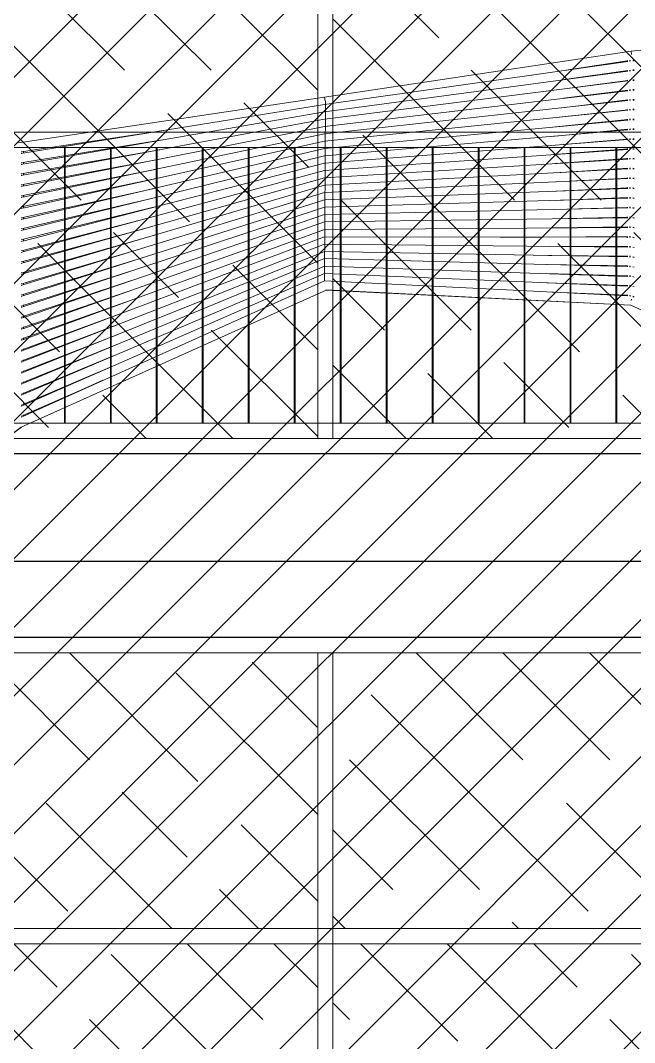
# Model space of a CAD drawing. Header units: millimetres. Extents: x 886808 to 1650903, y -1008069 to 230892.
# Drawn here: x 1028527 to 1030531, y -356932 to -353595 of the extents above; entities that cross this region are included whole.
import ezdxf

# ---------------------------------------------------------------- set-up
doc = ezdxf.new("R2010")
doc.units = ezdxf.units.MM
doc.linetypes.add('ACAD_ISO07W100', pattern=[3, 0, -3])
doc.linetypes.add('CENTER', pattern=[2, 1.25, -0.25, 0.25, -0.25])
doc.layers.get('0').update_dxf_attribs({"lineweight": 0})
for name, color, linetype, lineweight in [('0.NETMANHNHAT-0.05', 251, 'Continuous', 0), ('03- Net Cua- 153', 153, 'Continuous', 9), ('8l NET TO', 8, 'Continuous', 9), ('A-Wall', 113, 'Continuous', 30), ('A_Dim', 8, 'Continuous', 5), ('M-HVAC-CDFF', 50, 'Continuous', 5)]:
    doc.layers.add(name, color=color, linetype=linetype, lineweight=lineweight)

# ---------------------------------------------------------------- blocks, each defined once
blk = doc.blocks.new('Air Terminals 4 - Air Terminals 4-6275953-MẶT ĐỨNG TRỤC A-H')
at = {"layer": 'M-HVAC-CDFF'}
for p, q in [((1200, 4200), (26700, 4200)), ((26700, 4150), (1200, 4150))]:
    blk.add_line(p, q, dxfattribs=at)
blk = doc.blocks.new('A$C62D649C3')
at = {"transparency": 33554636}
for p, q in [((15298.6, 5964.9), (16298.6, 6064.9)), ((14297.8, 5814.8), (15297.8, 5964.8)), ((15298.2, 5964.9), (15297.8, 5964.8)), ((15299.6, 5953.4), (15297.8, 5964.8)), ((15298.6, 5964.9), (15298.2, 5964.9)), ((15298.6, 5964.8), (15298.2, 5964.8)), ((15298.6, 5964.9), (15298.6, 5964.8)), ((15299.7, 5953.5), (15298.6, 5964.8)), ((14297.8, 5790.8), (15287.1, 5931.3)), ((15085.4, 5902.6), (15285.1, 5932.6)), ((15285.1, 5932.6), (15285.1, 5933.3)), ((15285.1, 5932.6), (15287.1, 5932.9)), ((15285.1, 5931), (15285.1, 5932.6)), ((15292.6, 5933.7), (15296.2, 5934.2)), ((15292.6, 5932), (15296.2, 5932.6)), ((15303.9, 5935.3), (15307.6, 5935.7)), ((15303.9, 5933.3), (15307.6, 5933.6)), ((15287.1, 5899.4), (14297.8, 5766.8)), ((15080.5, 5871.7), (15287.1, 5901)), ((15285.1, 5900.8), (15285.1, 5901.5)), ((15285.1, 5899.1), (15285.1, 5900.8)), ((15292.6, 5901.8), (15296.2, 5902.3)), ((15296.2, 5900.6), (15292.6, 5900.1)), ((15303.9, 5903.3), (15307.6, 5903.6)), ((15307.6, 5901.4), (15303.9, 5901.2)), ((14297.8, 5742.8), (15287.1, 5867.5)), ((15287.1, 5869.1), (15080.9, 5841.5)), ((15285.1, 5868.9), (15285.1, 5869.6)), ((15285.1, 5867.2), (15285.1, 5868.9)), ((15296.2, 5870.4), (15292.6, 5869.9)), ((15292.6, 5868.2), (15296.2, 5868.6)), ((15307.6, 5871.4), (15303.9, 5871.2)), ((15303.9, 5869.1), (15307.6, 5869.3)), ((14297.8, 5814.8), (13298.6, 5664.9)), ((14297.7, 5718.8), (15287.1, 5835.6)), ((14299.7, 5802.8), (14297.8, 5814.8)), ((15077.4, 5810.8), (15287.1, 5837.2)), ((15285.1, 5837), (15285.1, 5837.8)), ((15285.1, 5835.3), (15285.1, 5837)), ((15292.6, 5837.9), (15296.2, 5838.4)), ((15292.6, 5836.2), (15296.2, 5836.6)), ((15303.9, 5839.1), (15307.6, 5839.2)), ((15303.9, 5837), (15307.6, 5837.1)), ((15303.9, 5807), (15307.6, 5807.1)), ((13313.1, 5631.3), (14297.8, 5790.8)), ((14300.1, 5802.8), (14297.3, 5215.2)), ((14297.7, 5694.8), (15287.1, 5803.6)), ((14299.2, 5802.8), (14300.1, 5802.8)), ((15063.1, 5748.9), (15287.1, 5773.5)), ((15071.7, 5780), (15287.1, 5805.4)), ((15285.1, 5805.1), (15285.1, 5805.9)), ((15285.1, 5803.4), (15285.1, 5805.1)), ((15285.1, 5773.3), (15285.1, 5774)), ((15292.6, 5806), (15296.2, 5806.4)), ((15292.6, 5804.2), (15296.2, 5804.6)), ((15292.6, 5774.1), (15296.2, 5774.5)), ((15303.9, 5804.9), (15307.6, 5804.9)), ((15303.9, 5775), (15307.6, 5774.9)), ((14297.8, 5766.8), (13313.1, 5595.5)), ((13313.1, 5559.7), (14297.8, 5742.8)), ((14297.7, 5670.8), (15287.1, 5771.7)), ((15051.6, 5717.6), (15287.1, 5741.6)), ((15285.1, 5771.5), (15285.1, 5773.3)), ((15285.1, 5741.4), (15285.1, 5742.2)), ((15285.1, 5739.6), (15285.1, 5741.4)), ((15292.6, 5772.3), (15296.2, 5772.6)), ((15292.6, 5742.2), (15296.2, 5742.6)), ((15292.6, 5740.3), (15296.2, 5740.6)), ((15303.9, 5772.8), (15307.6, 5772.7)), ((15303.9, 5742.9), (15307.6, 5742.8)), ((15303.9, 5740.7), (15307.6, 5740.5)), ((13313.1, 5523.9), (14297.7, 5718.8)), ((14297.6, 5646.8), (15287.1, 5739.8)), ((14297.7, 5622.7), (15287.1, 5707.8)), ((15039.2, 5686.5), (15287.1, 5709.8)), ((15285.1, 5709.6), (15285.1, 5710.3)), ((15285.1, 5707.6), (15285.1, 5709.6)), ((15292.6, 5710.3), (15296.2, 5710.7)), ((15292.6, 5708.3), (15296.2, 5708.6)), ((15303.9, 5710.8), (15307.6, 5710.7)), ((15303.9, 5708.6), (15307.6, 5708.4)), ((13313.1, 5488), (14297.7, 5694.8)), ((13313.1, 5600.9), (13768.4, 5674.7)), ((13315.1, 5637.1), (13772.8, 5705.7)), ((14297.6, 5598.8), (15287.1, 5676)), ((15037.7, 5656.5), (15285.1, 5677.8)), ((15285.1, 5677.8), (15285.1, 5678.5)), ((15285.1, 5677.8), (15287.1, 5678)), ((15285.1, 5675.8), (15285.1, 5677.8)), ((15292.6, 5678.4), (15296.2, 5678.7)), ((15292.6, 5676.4), (15296.2, 5676.7)), ((15303.9, 5678.8), (15307.6, 5678.5)), ((15303.9, 5676.6), (15307.6, 5676.2)), ((13313.1, 5452.2), (14297.7, 5670.8)), ((13313.1, 5416.4), (14297.6, 5646.8)), ((13760.4, 5642.9), (13313.1, 5565)), ((14297.6, 5574.8), (15287.1, 5644.1)), ((15045.2, 5627.2), (15287.1, 5646)), ((15285.1, 5645.9), (15285.1, 5646.7)), ((15285.1, 5643.9), (15285.1, 5645.9)), ((15292.6, 5646.4), (15296.2, 5646.7)), ((15292.6, 5644.5), (15296.2, 5644.7)), ((15303.9, 5646.6), (15307.6, 5646.3)), ((15303.9, 5644.6), (15307.6, 5644.2)), ((13307.6, 5636), (13310.7, 5636.4)), ((13307.6, 5630.4), (13310.7, 5630.9)), ((13313.1, 5636.8), (13315.1, 5637.1)), ((13313.1, 5380.5), (14297.7, 5622.7)), ((13313.1, 5529.2), (13754.7, 5611.3)), ((13315.1, 5637.1), (13315.1, 5637.8)), ((13315.1, 5631.6), (13315.1, 5637.1)), ((14297.6, 5550.9), (15287.1, 5612.2)), ((15050.3, 5597.5), (15287.1, 5614.1)), ((15285.1, 5614), (15285.1, 5614.8)), ((15285.1, 5612.1), (15285.1, 5614)), ((15292.6, 5614.5), (15296.2, 5614.7)), ((15292.6, 5612.5), (15296.2, 5612.8)), ((15303.9, 5614.5), (15307.6, 5614)), ((15303.9, 5612.6), (15307.6, 5612.1)), ((13307.6, 5600.1), (13310.7, 5600.6)), ((13310.7, 5595.1), (13307.6, 5594.5)), ((13313.1, 5344.8), (14297.6, 5598.8)), ((13313.1, 5493.3), (13750.3, 5579.9)), ((13313.1, 5309), (14297.6, 5574.8)), ((13315.1, 5601.3), (13315.1, 5602)), ((13315.1, 5595.8), (13315.1, 5601.3)), ((14297.5, 5526.9), (15287.1, 5580.3)), ((15053, 5567.7), (15287.1, 5582.2)), ((15285.1, 5582.1), (15285.1, 5582.9)), ((15285.1, 5580.2), (15285.1, 5582.1)), ((15292.6, 5582.5), (15296.2, 5582.8)), ((15292.6, 5580.6), (15296.2, 5580.8)), ((15303.9, 5582.3), (15307.6, 5581.8)), ((15303.9, 5580.6), (15307.6, 5580)), ((13310.7, 5564.6), (13307.6, 5564.1)), ((13307.6, 5558.7), (13310.7, 5559.2)), ((13313.1, 5273.2), (14297.6, 5550.9)), ((13313.1, 5457.4), (13747.6, 5548.7)), ((13315.1, 5565.4), (13315.1, 5566.1)), ((13315.1, 5560), (13315.1, 5565.4)), ((14297.5, 5502.9), (15287.1, 5548.4)), ((15053.9, 5537.7), (15287.1, 5550.3)), ((15285.1, 5550.2), (15285.1, 5551.1)), ((15285.1, 5548.3), (15285.1, 5550.2)), ((15292.6, 5550.6), (15296.2, 5550.8)), ((15292.6, 5548.7), (15296.2, 5548.8)), ((15303.9, 5550.2), (15307.6, 5549.6)), ((15303.9, 5548.5), (15307.6, 5547.9)), ((13307.6, 5528.1), (13310.7, 5528.7)), ((13307.6, 5522.8), (13310.7, 5523.4)), ((13313.1, 5237.4), (14297.5, 5526.9)), ((13313.1, 5421.6), (13746.7, 5517.8)), ((13315.1, 5529.5), (13315.1, 5530.3)), ((13315.1, 5524.3), (13315.1, 5529.5)), ((14297.5, 5478.9), (15287.1, 5516.5)), ((15053.2, 5507.6), (15287.1, 5518.4)), ((15285.1, 5518.3), (15285.1, 5519.2)), ((15285.1, 5516.4), (15285.1, 5518.3)), ((15292.6, 5518.6), (15296.2, 5518.8)), ((15292.6, 5516.7), (15296.2, 5516.9)), ((15303.9, 5518), (15307.6, 5517.4)), ((15303.9, 5516.5), (15307.6, 5515.8)), ((13307.6, 5492.2), (13310.7, 5492.8)), ((13307.6, 5486.9), (13310.7, 5487.5)), ((13313.1, 5201.7), (14297.5, 5502.9)), ((13313.1, 5385.7), (13747, 5487.3)), ((13313.1, 5165.9), (14297.5, 5478.9)), ((13315.1, 5493.7), (13315.1, 5494.4)), ((13315.1, 5488.5), (13315.1, 5493.7)), ((14297.4, 5454.9), (15287.1, 5484.6)), ((15051.3, 5477.5), (15287.1, 5486.5)), ((15285.1, 5486.4), (15285.1, 5487.3)), ((15285.1, 5484.5), (15285.1, 5486.4)), ((15292.6, 5486.7), (15296.2, 5486.8)), ((15292.6, 5484.8), (15296.2, 5484.9)), ((15303.9, 5485.9), (15307.6, 5485.1)), ((15303.9, 5484.5), (15307.6, 5483.7)), ((13307.6, 5456.3), (13310.7, 5456.9)), ((13307.6, 5451), (13310.7, 5451.7)), ((13313.1, 5130.1), (14297.4, 5454.9)), ((13315.1, 5457.8), (13315.1, 5458.6)), ((13315.1, 5452.6), (13315.1, 5457.8)), ((13315.1, 5350.4), (13739.8, 5454.9)), ((14297.4, 5430.9), (15287.1, 5452.7)), ((15048.4, 5447.4), (15287.1, 5454.6)), ((15285.1, 5454.6), (15285.1, 5455.4)), ((15285.1, 5452.7), (15285.1, 5454.6)), ((15292.6, 5454.8), (15296.2, 5454.9)), ((15292.6, 5452.8), (15296.2, 5452.9)), ((15303.9, 5453.7), (15307.6, 5452.9)), ((15303.9, 5452.5), (15307.6, 5451.6)), ((13307.6, 5420.3), (13310.7, 5421)), ((13307.6, 5415.1), (13310.7, 5415.8)), ((13313.1, 5094.3), (14297.4, 5430.9)), ((13313.1, 5313.9), (13725.5, 5420.4)), ((13313.1, 5058.5), (14297.4, 5406.9)), ((13315.1, 5422), (13315.1, 5422.7)), ((13315.1, 5416.8), (13315.1, 5422)), ((14297.4, 5406.9), (15287.1, 5420.8)), ((15044.8, 5417.4), (15287.1, 5422.7)), ((15285.1, 5422.7), (15285.1, 5423.5)), ((15285.1, 5420.8), (15285.1, 5422.7)), ((15292.6, 5422.8), (15296.2, 5422.9)), ((15292.6, 5420.9), (15296.2, 5420.9)), ((15303.9, 5421.6), (15307.6, 5420.6)), ((15303.9, 5420.5), (15307.6, 5419.5)), ((13307.6, 5384.4), (13310.7, 5385.2)), ((13307.6, 5379.2), (13310.7, 5379.9)), ((13313.1, 5278), (13712.7, 5385.9)), ((13313.1, 5022.7), (14297.3, 5382.9)), ((13315.1, 5386.2), (13315.1, 5386.9)), ((13315.1, 5381), (13315.1, 5386.2)), ((14297.3, 5382.9), (15287.1, 5388.9)), ((15040.9, 5387.4), (15287.1, 5390.8)), ((15285.1, 5390.8), (15285.1, 5391.6)), ((15285.1, 5388.9), (15285.1, 5390.8)), ((15292.6, 5390.9), (15296.2, 5391)), ((15292.6, 5388.9), (15296.2, 5388.9)), ((15303.9, 5389.4), (15307.6, 5388.4)), ((15303.9, 5388.5), (15307.6, 5387.4)), ((13307.6, 5348.5), (13310.7, 5349.3)), ((13307.6, 5343.3), (13310.7, 5344.1)), ((13313.1, 4986.9), (14297.3, 5358.9)), ((13313.1, 5242.1), (13701.3, 5351.6)), ((13313.1, 5349.9), (13315.1, 5350.4)), ((13315.1, 5350.4), (13315.1, 5351.1)), ((13315.1, 5345.3), (13315.1, 5350.4)), ((14297.3, 5358.9), (15287.1, 5357)), ((14871.4, 5356.5), (15287.1, 5359)), ((15285.1, 5359), (15285.1, 5359.7)), ((15285.1, 5355.6), (15285.1, 5359)), ((15292.6, 5359), (15296.2, 5359)), ((15292.6, 5357), (15296.2, 5356.9)), ((15303.9, 5357.2), (15307.6, 5356.2)), ((15303.9, 5356.5), (15307.6, 5355.3)), ((13307.6, 5312.5), (13310.7, 5313.3)), ((13307.6, 5307.5), (13310.7, 5308.4)), ((13313.1, 4951.1), (14297.3, 5335)), ((13313.1, 5206.2), (13690.9, 5317.3)), ((13313.1, 4915.3), (14297.3, 5311)), ((13315.1, 5314.5), (13315.1, 5315.2)), ((13315.1, 5309.5), (13315.1, 5314.5)), ((14297.3, 5335), (15287.1, 5325.1)), ((14297.3, 5311), (15287.1, 5293.1)), ((15032.7, 5327.6), (15287.1, 5327.1)), ((15285.1, 5327.1), (15285.1, 5327.9)), ((15285.1, 5325.1), (15285.1, 5327.1)), ((15292.6, 5327.1), (15296.2, 5327.1)), ((15292.6, 5325), (15296.2, 5325)), ((15303.9, 5325.1), (15307.6, 5323.9)), ((15303.9, 5324.5), (15307.6, 5323.3)), ((13307.6, 5276.5), (13310.7, 5277.4)), ((13313.1, 4879.5), (14297.7, 5287.2)), ((13313.1, 5170.3), (13681.3, 5283)), ((13315.1, 5278.6), (13315.1, 5279.4)), ((13315.1, 5273.8), (13315.1, 5278.6)), ((14297.7, 5287.2), (15020.9, 5268.1)), ((15028.7, 5297.8), (15287.1, 5295.2)), ((15285.1, 5295.2), (15285.1, 5296)), ((15285.1, 5293.2), (15285.1, 5295.2)), ((15292.6, 5295.2), (15296.2, 5295.1)), ((15292.6, 5293), (15296.2, 5293)), ((15303.9, 5292.9), (15307.6, 5291.6)), ((15303.9, 5292.5), (15307.6, 5291.2)), ((13307.6, 5271.7), (13310.7, 5272.6)), ((13307.6, 5240.6), (13310.7, 5241.4)), ((13313.1, 4843.7), (14297.2, 5263)), ((13313.1, 5134.4), (13672.4, 5248.7)), ((13315.1, 5242.7), (13315.1, 5243.5)), ((13315.1, 5238), (13315.1, 5242.7)), ((14297.2, 5263), (15287.1, 5229.3)), ((15020.9, 5268.1), (15287.1, 5263.3)), ((15025, 5268), (15285.1, 5261.2)), ((15285.1, 5263.4), (15285.1, 5264.2)), ((15285.1, 5261.2), (15285.1, 5263.4)), ((15285.1, 5261.2), (15287.1, 5261.2)), ((15292.6, 5263.2), (15296.2, 5263.2)), ((15292.6, 5261.1), (15296.2, 5261)), ((15303.9, 5260.7), (15307.6, 5259.4)), ((15303.9, 5260.5), (15307.6, 5259.1)), ((13307.6, 5235.8), (13310.7, 5236.7)), ((13313.1, 4807.9), (14297.2, 5239)), ((13313.1, 4772.2), (14297.3, 5215.2)), ((13313.1, 5098.5), (13664, 5214.3)), ((13315.1, 5206.8), (13315.1, 5207.7)), ((13315.1, 5202.3), (13315.1, 5206.8)), ((14297.2, 5239), (15287.1, 5197.4)), ((14297.3, 5215.2), (15287.1, 5165.7)), ((15021.7, 5238.3), (15287.1, 5231.4)), ((15022.5, 5208.6), (15285.1, 5199.6)), ((15285.1, 5231.5), (15285.1, 5232.3)), ((15285.1, 5229.4), (15285.1, 5231.5)), ((15292.6, 5231.3), (15296.2, 5231.2)), ((15292.6, 5229.1), (15296.2, 5229)), ((15303.9, 5228.5), (15307.6, 5227.1)), ((15305.9, 5227.8), (15307.6, 5227.1)), ((13307.3, 4736.8), (14302.9, 5184.8)), ((13307.6, 5204.6), (13310.7, 5205.5)), ((13307.6, 5200), (13310.7, 5200.9)), ((13307.9, 4737.2), (14302.8, 5184.8)), ((13313.1, 5062.6), (13655.8, 5179.8)), ((14302.8, 5184.8), (14303, 5184.9)), ((14302.8, 5184.8), (15296.6, 5135.2)), ((14303, 5184.9), (15296.3, 5135.3)), ((15039.8, 5178), (15285.1, 5167.8)), ((15285.1, 5199.6), (15285.1, 5200.4)), ((15285.1, 5197.5), (15285.1, 5199.6)), ((15285.1, 5199.6), (15287.1, 5199.6)), ((15292.6, 5199.4), (15296.2, 5199.3)), ((15292.6, 5197.2), (15296.2, 5197.1)), ((15303.9, 5196.6), (15307.6, 5195)), ((13307.6, 5168.6), (13310.7, 5169.6)), ((13307.6, 5164.1), (13310.7, 5165.1)), ((13313.1, 5026.7), (13647.8, 5145.2)), ((13315.1, 5170.9), (13315.1, 5171.8)), ((13315.1, 5166.5), (13315.1, 5170.9)), ((15285.1, 5167.8), (15285.1, 5168.6)), ((15285.1, 5167.8), (15287.1, 5167.6)), ((15285.1, 5165.8), (15285.1, 5167.8)), ((15292.6, 5167.4), (15296.2, 5167.3)), ((15292.6, 5165.4), (15296.2, 5165.2)), ((15298.2, 5150.9), (15297.9, 5150)), ((15298.6, 5150.9), (15298.6, 5150.8)), ((15298.6, 5150.8), (15298.6, 5150)), ((15298.9, 5154.6), (15298.8, 5153.9)), ((15298.8, 5153.9), (15298.8, 5152.9)), ((15298.8, 5153.8), (15299.6, 5153.8)), ((15299.5, 5153.5), (15299.1, 5152.7)), ((15299.7, 5153.9), (15299.5, 5153.5)), ((15299.7, 5153.9), (15300.1, 5153.9)), ((15300.1, 5153.9), (15300.6, 5153.8)), ((15303.9, 5164.7), (15306.1, 5163.7)), ((15304.2, 5161.9), (15303.9, 5161.5)), ((15304.5, 5162.2), (15304.2, 5161.9)), ((15305.3, 5163.2), (15305, 5162.9)), ((15305.5, 5163.4), (15305.3, 5163.2)), ((15306.1, 5163.7), (15305.9, 5163.6)), ((15306.1, 5163.7), (15307.6, 5163)), ((13307.6, 5132.6), (13310.7, 5133.6)), ((13307.6, 5128.3), (13310.7, 5129.3)), ((13313.1, 4990.8), (13639.7, 5110.4)), ((13315.1, 5135), (13315.1, 5135.9)), ((13315.1, 5130.7), (13315.1, 5135)), ((15296.3, 5135.3), (15296.5, 5135.2)), ((15296.6, 5135.2), (16292.8, 4686.9)), ((13307.6, 5096.7), (13310.7, 5097.7)), ((13307.6, 5092.4), (13310.7, 5093.5)), ((13313.1, 4954.9), (13631.5, 5075.3)), ((13315.1, 5099.2), (13315.1, 5100)), ((13315.1, 5095), (13315.1, 5099.2)), ((13307.6, 5060.7), (13310.7, 5061.8)), ((13307.6, 5056.5), (13310.7, 5057.6)), ((13313.1, 4919), (13623, 5039.9)), ((13315.1, 5063.3), (13315.1, 5064.1)), ((13315.1, 5059.2), (13315.1, 5063.3)), ((13307.6, 5024.8), (13310.7, 5025.9)), ((13307.6, 5020.7), (13310.7, 5021.8)), ((13315.1, 5027.4), (13315.1, 5028.2)), ((13315.1, 5023.4), (13315.1, 5027.4)), ((13307.6, 4988.8), (13310.7, 4989.9)), ((13307.6, 4984.8), (13310.7, 4986)), ((13313.1, 4883.1), (13614.2, 5004.2)), ((13315.1, 4991.6), (13315.1, 4992.4)), ((13315.1, 4987.7), (13315.1, 4991.6)), ((13307.6, 4952.8), (13310.7, 4954)), ((13307.6, 4949), (13310.7, 4950.2)), ((13313.1, 4847.2), (13611, 4970.6)), ((13315.1, 4955.7), (13315.1, 4956.5)), ((13315.1, 4951.9), (13315.1, 4955.7)), ((13307.6, 4916.9), (13310.7, 4918.1)), ((13307.6, 4913.1), (13310.7, 4914.4)), ((13313.1, 4811.3), (13595.4, 4931.6)), ((13315.1, 4919.8), (13315.1, 4920.6)), ((13315.1, 4916.1), (13315.1, 4919.8)), ((13307.6, 4880.9), (13310.7, 4882.2)), ((13307.6, 4877.2), (13310.7, 4878.5)), ((13313.1, 4775.4), (13579, 4891.9)), ((13313.1, 4772.3), (13574.5, 4890)), ((13315.1, 4883.9), (13315.1, 4884.8)), ((13315.1, 4880.4), (13315.1, 4883.9)), ((13307.6, 4845), (13310.7, 4846.2)), ((13307.6, 4841.4), (13310.7, 4842.7)), ((13315.1, 4848.1), (13315.1, 4848.9)), ((13315.1, 4844.5), (13315.1, 4848.1)), ((13307.6, 4809), (13310.7, 4810.3)), ((13307.6, 4805.5), (13310.7, 4806.9)), ((13315.1, 4812.2), (13315.1, 4813)), ((13315.1, 4808.8), (13315.1, 4812.2)), ((13307.6, 4773), (13307.8, 4773.1)), ((13307.8, 4773.1), (13310.7, 4774.4)), ((13315.1, 4776.3), (13315.1, 4777.2)), ((13315.1, 4773.1), (13315.1, 4776.3)), ((13307.6, 4769.8), (13310.7, 4771.2)), ((13307.6, 4769.8), (13310.7, 4771.2)), ((12309.2, 3988.1), (13307.6, 4737)), ((12309.3, 3988.3), (13308.2, 4737.5)), ((13307.5, 4736.9), (13307.8, 4737.1)), ((13307.7, 4737), (13307.8, 4737.1)), ((13307.8, 4737.1), (13307.9, 4737.2))]:
    blk.add_line(p, q, dxfattribs=at)

msp = doc.modelspace()

# ---------------------------------------------------------------- hatches: boundary and pattern name
at = {"layer": 'A_Dim', "transparency": 33554457}
h = msp.add_hatch(dxfattribs=at)
h.set_pattern_fill('ANSI31', color=256, scale=50)
h.paths.add_polyline_path([(1057771.5, -351410.1), (1012052.5, -351410.1), (1012052.5, -360423), (1057771.5, -360423)])
at = {"layer": 'A_Dim', "transparency": 33554534}
h = msp.add_hatch(dxfattribs=at)
h.set_pattern_fill('GOST_WOOD', color=256, scale=100, angle=45)
h.set_pattern_definition([(135, (-719101.95, -236661.1), (424.26407, 424.26407), [1000, -200]), (135, (-718819.1, -236661.1), (424.26407, 424.26407), [600, -150, 300, -150]), (135, (-718465.55, -236731.8), (424.26407, 424.26407), [1000, -200])])
h.paths.add_polyline_path([(1047371.8, -351860.1), (1045951.6, -351860.1), (1046640.2, -352360.1), (1047371.8, -352360.1)])
h.paths.add_polyline_path([(1047371.8, -352410.1), (1045896.7, -352410.1), (1045896.7, -354960.1), (1047371.8, -354960.1)])
h.paths.add_polyline_path([(1044196.9, -352410.1), (1042671.8, -352410.1), (1042671.8, -354960.1), (1044196.9, -354960.1)])
h.paths.add_polyline_path([(1028121.8, -352410.1), (1026796.8, -352410.1), (1026796.8, -354960.1), (1028121.8, -354960.1)])
h.paths.add_polyline_path([(1026746.8, -352410.1), (1025421.8, -352410.1), (1025421.8, -354960.1), (1026746.8, -354960.1)])
h.paths.add_polyline_path([(1021071.8, -352410.1), (1019771.8, -352410.1), (1019771.8, -354960.1), (1021071.8, -354960.1)])
h.paths.add_polyline_path([(1021121.8, -354960.1), (1022421.8, -354960.1), (1022421.8, -352410.1), (1021121.8, -352410.1)])
h.paths.add_polyline_path([(1023771.8, -352410.1), (1022471.8, -352410.1), (1022471.8, -354960.1), (1023771.8, -354960.1)])
h.paths.add_polyline_path([(1025121.8, -352410.1), (1023821.8, -352410.1), (1023821.8, -354960.1), (1025121.8, -354960.1)])
h.paths.add_polyline_path([(1029546.8, -354960.1), (1030871.8, -354960.1), (1030871.8, -352410.1), (1029546.8, -352410.1)])
h.paths.add_polyline_path([(1029496.8, -352410.1), (1028171.8, -352410.1), (1028171.8, -354960.1), (1029496.8, -354960.1)])
h.paths.add_polyline_path([(1031171.8, -352410.1), (1031171.8, -354960.1), (1032216.8, -354960.1), (1032216.8, -352410.1)])
h.paths.add_polyline_path([(1036621.8, -352410.1), (1035576.8, -352410.1), (1035576.8, -354960.1), (1036621.8, -354960.1)])
h.paths.add_polyline_path([(1036921.8, -354960.1), (1037966.8, -354960.1), (1037966.8, -352410.1), (1036921.8, -352410.1)])
h.paths.add_polyline_path([(1041326.8, -354960.1), (1042371.8, -354960.1), (1042371.8, -352410.1), (1041326.8, -352410.1)])
h.paths.add_polyline_path([(1045846.7, -351860.1), (1044246.9, -351860.1), (1044246.9, -352360.1), (1045846.7, -352360.1)])
h.paths.add_polyline_path([(1046257.6, -351860.1), (1045896.7, -351860.1), (1045896.7, -352360.1), (1046640.2, -352360.1)])
h.paths.add_polyline_path([(1044196.9, -351860.1), (1042671.8, -351860.1), (1042671.8, -352360.1), (1044196.9, -352360.1)])
h.paths.add_polyline_path([(1042371.8, -351860.1), (1041326.8, -351860.1), (1041326.8, -352360.1), (1042371.8, -352360.1)])
h.paths.add_polyline_path([(1041276.8, -351860.1), (1038016.8, -351860.1), (1038016.8, -352360.1), (1041276.8, -352360.1)])
h.paths.add_polyline_path([(1037966.8, -351860.1), (1036921.8, -351860.1), (1036921.8, -352360.1), (1037966.8, -352360.1)])
h.paths.add_polyline_path([(1036621.8, -351860.1), (1035576.8, -351860.1), (1035576.8, -352360.1), (1036621.8, -352360.1)])
h.paths.add_polyline_path([(1035526.8, -351860.1), (1032266.8, -351860.1), (1032266.8, -352360.1), (1035526.8, -352360.1)])
h.paths.add_polyline_path([(1032216.8, -351860.1), (1031171.8, -351860.1), (1031171.8, -352360.1), (1032216.8, -352360.1)])
h.paths.add_polyline_path([(1030871.8, -351860.1), (1029546.8, -351860.1), (1029546.8, -352360.1), (1030871.8, -352360.1)])
h.paths.add_polyline_path([(1029496.8, -351860.1), (1028171.8, -351860.1), (1028171.8, -352360.1), (1029496.8, -352360.1)])
h.paths.add_polyline_path([(1028121.8, -351860.1), (1026796.8, -351860.1), (1026796.8, -352360.1), (1028121.8, -352360.1)])
h.paths.add_polyline_path([(1026746.8, -351860.1), (1025421.8, -351860.1), (1025421.8, -352360.1), (1026746.8, -352360.1)])
h.paths.add_polyline_path([(1025121.8, -351860.1), (1023821.8, -351860.1), (1023821.8, -352360.1), (1025121.8, -352360.1)])
h.paths.add_polyline_path([(1023771.8, -351860.1), (1022471.8, -351860.1), (1022471.8, -352360.1), (1023771.8, -352360.1)])
h.paths.add_polyline_path([(1022421.8, -351860.1), (1021121.8, -351860.1), (1021121.8, -352360.1), (1022421.8, -352360.1)])
h.paths.add_polyline_path([(1021071.8, -351860.1), (1019771.8, -351860.1), (1019771.8, -352360.1), (1021071.8, -352360.1)])
h = msp.add_hatch(dxfattribs=at)
h.set_pattern_fill('GOST_WOOD', color=256, scale=100, angle=45)
h.set_pattern_definition([(135, (-400027.74, -219820.46), (424.26407, 424.26407), [1000, -200]), (135, (-399744.9, -219820.46), (424.26407, 424.26407), [600, -150, 300, -150]), (135, (-399391.34, -219891.2), (424.26407, 424.26407), [1000, -200])])
h.paths.add_polyline_path([(1028121.8, -356610.1), (1026796.8, -356610.1), (1026796.8, -359160.1), (1028121.8, -359160.1)])
h.paths.add_polyline_path([(1026746.8, -356610.1), (1025421.8, -356610.1), (1025421.8, -359160.1), (1026746.8, -359160.1)])
h.paths.add_polyline_path([(1021071.8, -356610.1), (1019771.8, -356610.1), (1019771.8, -359160.1), (1021071.8, -359160.1)])
h.paths.add_polyline_path([(1021071.8, -356560.1), (1021071.8, -355660.1), (1019771.8, -355660.1), (1019771.8, -356560.1)])
h.paths.add_polyline_path([(1021121.8, -359160.1), (1022421.8, -359160.1), (1022421.8, -356610.1), (1021121.8, -356610.1)])
h.paths.add_polyline_path([(1022421.8, -356560.1), (1022421.8, -355660.1), (1021121.8, -355660.1), (1021121.8, -356560.1)])
h.paths.add_polyline_path([(1023771.8, -356560.1), (1023771.8, -355660.1), (1022471.8, -355660.1), (1022471.8, -356560.1)])
h.paths.add_polyline_path([(1023771.8, -356610.1), (1022471.8, -356610.1), (1022471.8, -359160.1), (1023771.8, -359160.1)])
h.paths.add_polyline_path([(1025121.8, -356610.1), (1023821.8, -356610.1), (1023821.8, -359160.1), (1025121.8, -359160.1)])
h.paths.add_polyline_path([(1023821.8, -355660.1), (1023821.8, -356560.1), (1025121.8, -356560.1), (1025121.8, -355660.1)])
h.paths.add_polyline_path([(1025421.8, -355660.1), (1025421.8, -356560.1), (1026746.8, -356560.1), (1026746.8, -355660.1)])
h.paths.add_polyline_path([(1026796.8, -355660.1), (1026796.8, -356560.1), (1028121.8, -356560.1), (1028121.8, -355660.1)])
h.paths.add_polyline_path([(1028171.8, -355660.1), (1028171.8, -356560.1), (1029496.8, -356560.1), (1029496.8, -355660.1)])
h.paths.add_polyline_path([(1030871.8, -356560.1), (1030871.8, -355660.1), (1029546.8, -355660.1), (1029546.8, -356560.1)])
h.paths.add_polyline_path([(1029546.8, -359160.1), (1030871.8, -359160.1), (1030871.8, -356610.1), (1029546.8, -356610.1)])
h.paths.add_polyline_path([(1029496.8, -356610.1), (1028171.8, -356610.1), (1028171.8, -359160.1), (1029496.8, -359160.1)])
h.paths.add_polyline_path([(1031171.8, -356610.1), (1031171.8, -359160.1), (1032216.8, -359160.1), (1032216.8, -356610.1)])
h.paths.add_polyline_path([(1031171.8, -355660.1), (1031171.8, -356560.1), (1032216.8, -356560.1), (1032216.8, -355660.1)])
h.paths.add_polyline_path([(1032266.8, -355660.1), (1032266.8, -356560.1), (1035526.8, -356560.1), (1035526.8, -355660.1)])
h.paths.add_polyline_path([(1036621.8, -356560.1), (1036621.8, -355660.1), (1035576.8, -355660.1), (1035576.8, -356560.1)])
h.paths.add_polyline_path([(1036621.8, -356610.1), (1035576.8, -356610.1), (1035576.8, -359160.1), (1036621.8, -359160.1)])
h.paths.add_polyline_path([(1037966.8, -356560.1), (1037966.8, -355660.1), (1036921.8, -355660.1), (1036921.8, -356560.1)])
h.paths.add_polyline_path([(1036921.8, -359160.1), (1037966.8, -359160.1), (1037966.8, -356610.1), (1036921.8, -356610.1)])
h.paths.add_polyline_path([(1041276.8, -356560.1), (1041276.8, -355660.1), (1038016.8, -355660.1), (1038016.8, -356560.1)])
h.paths.add_polyline_path([(1042371.8, -356560.1), (1042371.8, -355660.1), (1041326.8, -355660.1), (1041326.8, -356560.1)])
h.paths.add_polyline_path([(1041326.8, -359160.1), (1042371.8, -359160.1), (1042371.8, -356610.1), (1041326.8, -356610.1)])
h.paths.add_polyline_path([(1045021.8, -356610.1), (1045846.7, -356610.1), (1045846.7, -359210.1), (1045021.8, -359210.1)], flags=16)
h.paths.add_polyline_path([(1045021.8, -356610.1), (1044246.9, -356610.1), (1044246.9, -359210.1), (1045021.8, -359210.1)], flags=16)
h.paths.add_polyline_path([(1042621.8, -359210.1), (1047421.8, -359210.1), (1047421.8, -355610.1), (1042621.8, -355610.1)])

# ---------------------------------------------------------------- linework, layer by layer
at = {"layer": '0.NETMANHNHAT-0.05', "transparency": 33554636}
for p, q in [((1046221.8, -353960.1), (1020721.8, -353960.1)), ((1046221.8, -354010.1), (1020721.8, -354010.1)), ((1028670.3, -354010.1), (1028670.3, -354910.1)), ((1028673.3, -354910.1), (1028673.3, -354010.1)), ((1028820.3, -354010.1), (1028820.3, -354910.1)), ((1028823.3, -354910.1), (1028823.3, -354010.1)), ((1028970.3, -354010.1), (1028970.3, -354910.1)), ((1028973.3, -354910.1), (1028973.3, -354010.1)), ((1029120.3, -354010.1), (1029120.3, -354910.1)), ((1029123.3, -354910.1), (1029123.3, -354010.1)), ((1029270.3, -354010.1), (1029270.3, -354910.1)), ((1029273.3, -354910.1), (1029273.3, -354010.1)), ((1029420.3, -354010.1), (1029420.3, -354910.1)), ((1029423.3, -354910.1), (1029423.3, -354010.1)), ((1029570.3, -354010.1), (1029570.3, -354910.1)), ((1029573.3, -354910.1), (1029573.3, -354010.1)), ((1029720.3, -354010.1), (1029720.3, -354910.1)), ((1029723.3, -354910.1), (1029723.3, -354010.1)), ((1029870.3, -354010.1), (1029870.3, -354910.1)), ((1029873.3, -354910.1), (1029873.3, -354010.1)), ((1030020.3, -354010.1), (1030020.3, -354910.1)), ((1030023.3, -354910.1), (1030023.3, -354010.1)), ((1030170.3, -354010.1), (1030170.3, -354910.1)), ((1030173.3, -354910.1), (1030173.3, -354010.1)), ((1030320.3, -354010.1), (1030320.3, -354910.1)), ((1030323.3, -354910.1), (1030323.3, -354010.1)), ((1030470.3, -354010.1), (1030470.3, -354910.1)), ((1030473.3, -354910.1), (1030473.3, -354010.1)), ((1020721.8, -354910.1), (1046221.8, -354910.1))]:
    msp.add_line(p, q, dxfattribs=at)
at = {"layer": '03- Net Cua- 153', "linetype": 'Continuous', "transparency": 33554636}
for points in [[(1025371.8, -351810.1), (1030921.8, -351810.1), (1030921.8, -355010.1), (1025371.8, -355010.1)], [(1029546.8, -351860.1), (1029496.8, -351860.1), (1029496.8, -354960.1), (1029546.8, -354960.1)], [(1025371.8, -355610.1), (1030921.8, -355610.1), (1030921.8, -359210.1), (1025371.8, -359210.1)], [(1029546.8, -355660.1), (1029496.8, -355660.1), (1029496.8, -359160.1), (1029546.8, -359160.1)], [(1025421.8, -356560.1), (1030871.8, -356560.1), (1030871.8, -356610.1), (1025421.8, -356610.1)]]:
    msp.add_lwpolyline(points, close=True, dxfattribs=at)
for points in [[(1025421.8, -354960.1), (1025421.8, -351860.1), (1030871.8, -351860.1), (1030871.8, -354960.1), (1025421.8, -354960.1), (1025421.8, -352410.1), (1026831.8, -352410.1)], [(1025421.8, -359160.1), (1025421.8, -355660.1), (1030871.8, -355660.1), (1030871.8, -359160.1), (1025421.8, -359160.1), (1025421.8, -356610.1), (1026831.8, -356610.1)]]:
    msp.add_lwpolyline(points, dxfattribs=at)
at = {"layer": '8l NET TO', "color": 251, "linetype": 'CENTER', "ltscale": 1000, "true_color": 0x636466, "transparency": 33554636}
msp.add_line((1014412.5, -355010.1), (1058473.3, -355010.1), dxfattribs=at)
at = {"layer": 'A-Wall', "transparency": 33554636}
msp.add_lwpolyline([(1019521.8, -355360.1), (1047421.8, -355360.1), (1047421.8, -355010.1), (1019521.8, -355010.1)], close=True, dxfattribs=at)
msp.add_lwpolyline([(1047421.8, -355610.1), (1019521.8, -355610.1), (1019521.8, -355060.1)], dxfattribs=at)

# ---------------------------------------------------------------- block references
at = {"layer": 'A_Dim', "linetype": 'ACAD_ISO07W100', "transparency": 33554534}
msp.add_blockref('A$C62D649C3', (1015221.7, -359660.1), dxfattribs=at)
at = {"layer": 'M-HVAC-CDFF', "transparency": 33554636}
msp.add_blockref('Air Terminals 4 - Air Terminals 4-6275953-MẶT ĐỨNG TRỤC A-H', (1019521.8, -359160.1), dxfattribs=at)

doc.saveas('drawing.dxf')
